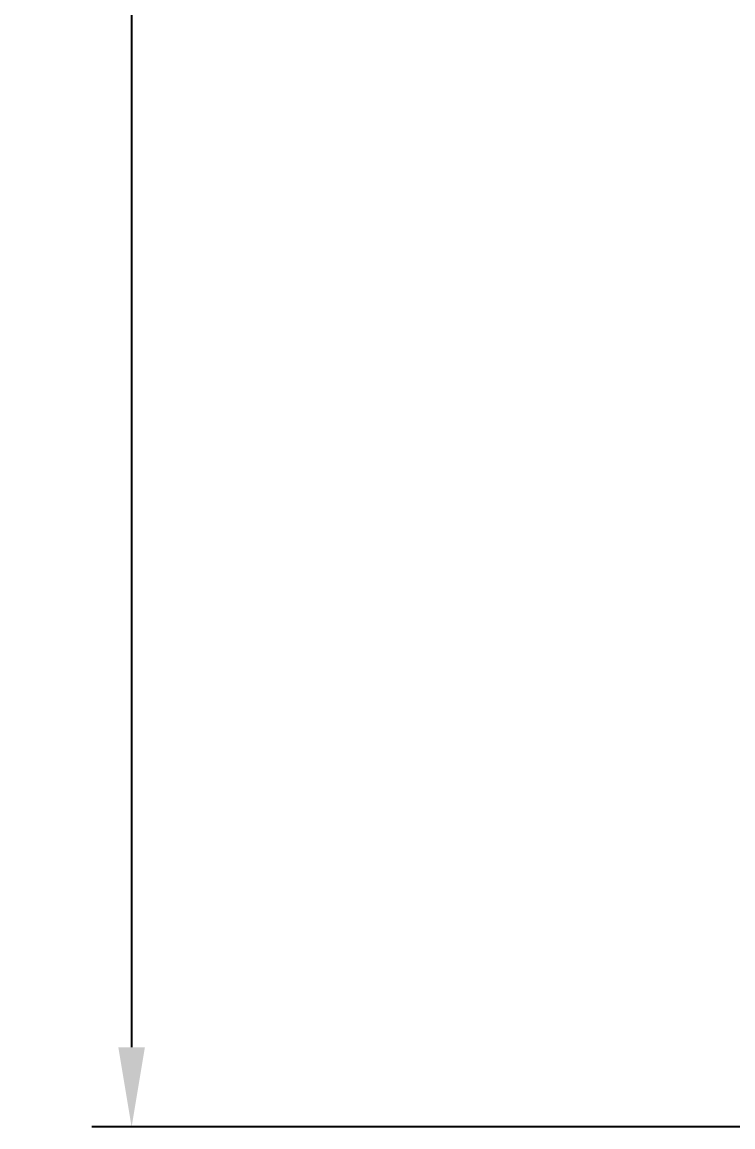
# Model space of a CAD drawing. Extents: x 980 to 1163, y 595 to 881.
# Drawn here: x 980.1 to 1015.8, y 641.9 to 697.4 of the extents above; entities that cross this region are included whole.
import ezdxf

# ---------------------------------------------------------------- set-up
doc = ezdxf.new("R2010")
doc.units = 0
doc.header["$LTSCALE"] = 10
doc.header["$MEASUREMENT"] = 0
doc.layers.get('Defpoints').update_dxf_attribs({"linetype": 'CONTINUOUS'})
doc.layers.add('quote', color=6, linetype='CONTINUOUS')
doc.styles.add('STILE3', font='arial.ttf', dxfattribs={"width": 1.2, "height": 3})
doc.dimstyles.new('QUOTE', dxfattribs={"dimscale": 0, "dimtxt": 3, "dimasz": 4, "dimexe": 2, "dimexo": 5, "dimgap": 2, "dimtad": 1, "dimdec": 1, "dimzin": 13, "dimdsep": 46, "dimtxsty": 'STILE3', "dimcen": 0, "dimclrt": 7, "dimadec": 0, "dimazin": 0, "dimtfac": 0.666667, "dimtdec": 1, "dimtofl": 0, "dimtmove": 2, "dimatfit": 3, "dimfxl": 0, "dimtolj": 1, "dimtzin": 13, "dimarcsym": 0})

# ---------------------------------------------------------------- blocks, each defined once
blk = doc.blocks.new('*D92')
at = {"layer": 'Defpoints', "color": 0, "transparency": 16777216}
for p in [(1041.858, 864.691), (985.584, 641.93), (1041.858, 641.93)]:
    blk.add_point(p, dxfattribs=at)
at = {"layer": 'quote', "color": 0, "lineweight": -2, "transparency": 16777216}
for p, q in [((1036.858, 864.691), (983.584, 864.691)), ((985.584, 860.691), (985.584, 645.93)), ((1036.858, 641.93), (983.584, 641.93))]:
    blk.add_line(p, q, dxfattribs=at)
at = {"layer": 'quote', "color": 0, "transparency": 16777216}
for points in [[(984.918, 860.691), (986.251, 860.691), (985.584, 864.691)], [(984.918, 645.93), (986.251, 645.93), (985.584, 641.93)]]:
    blk.add_solid(points, dxfattribs=at)
at = {"layer": 'quote', "color": 7, "transparency": 16777216, "insert": (982.053, 753.31), "char_height": 3, "attachment_point": 5, "rotation": 90, "style": 'STILE3'}
blk.add_mtext('\\A1;222.8', dxfattribs=at)

msp = doc.modelspace()

# ---------------------------------------------------------------- dimensions: what is measured, and where the dimension line sits
at = {"layer": 'quote'}
dim = msp.add_linear_dim(base=(985.584, 641.93), p1=(1041.858, 864.691), p2=(1041.858, 641.93), angle=90, dimstyle='QUOTE', override={"dimscale": 1}, dxfattribs=at)
dim.commit()
dim.dimension.update_dxf_attribs({"geometry": '*D92', "text_midpoint": (982.053, 753.31)})

doc.saveas('drawing.dxf')
